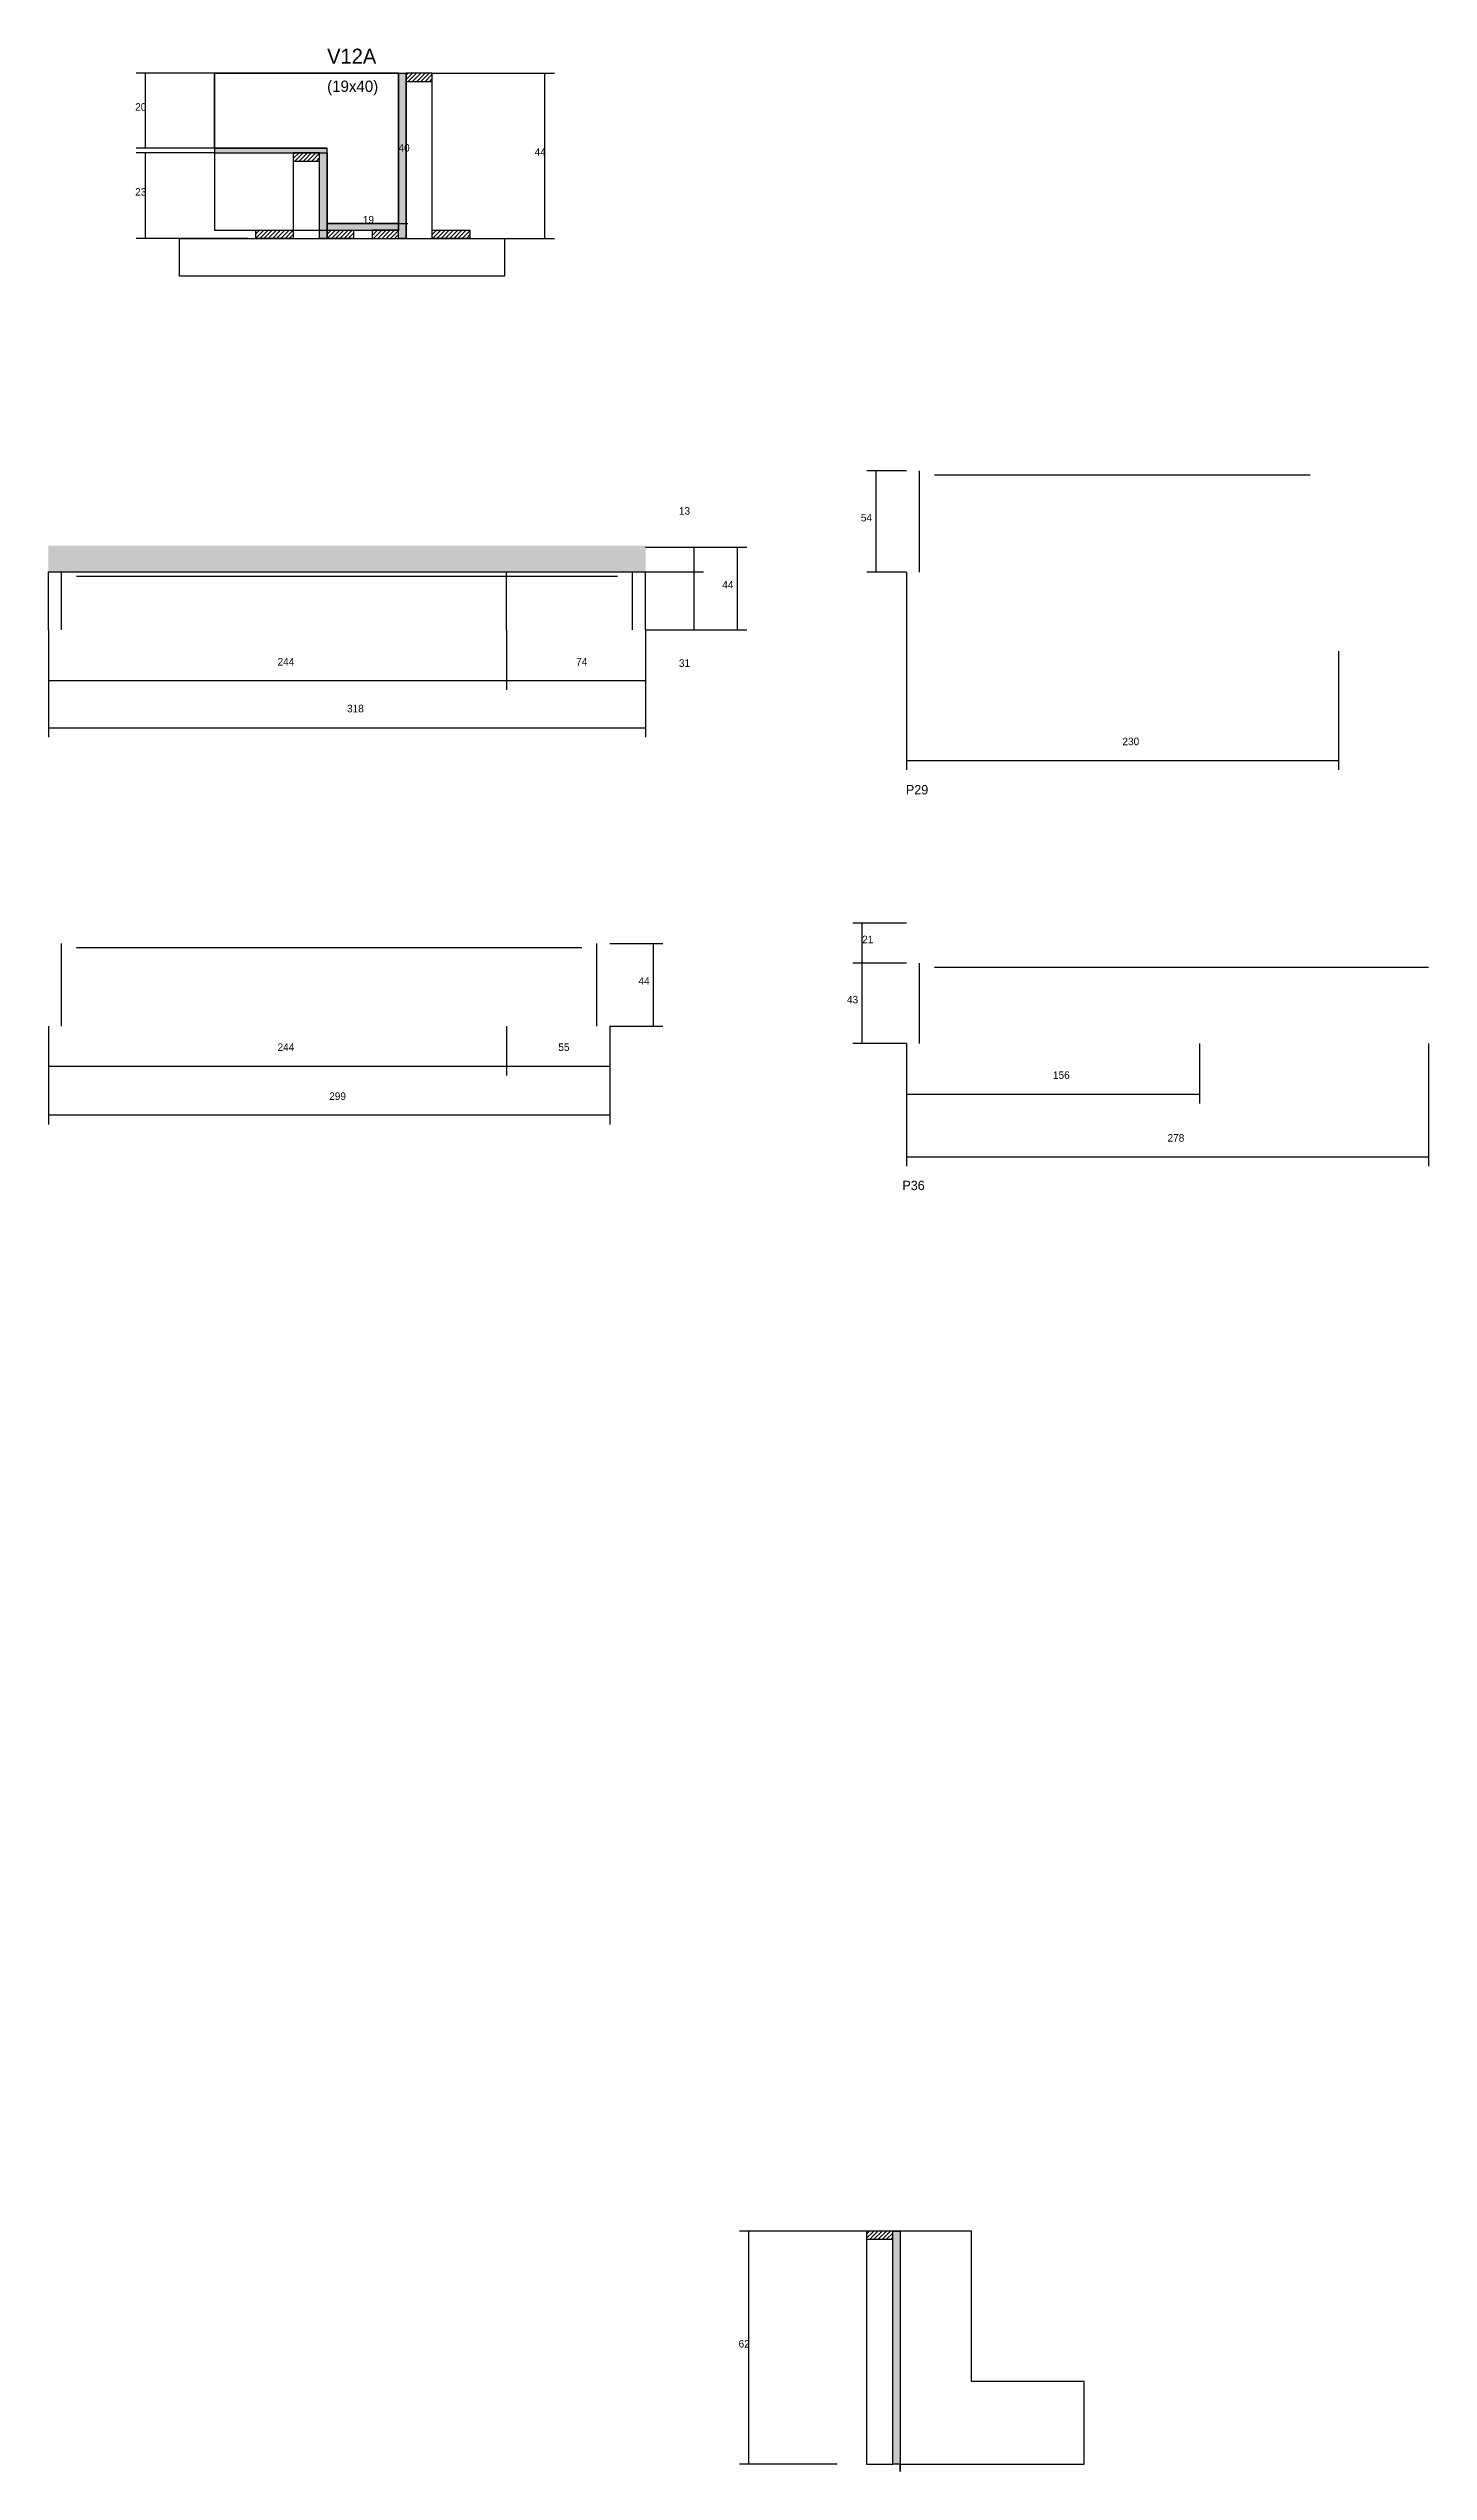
# Model space of a CAD drawing. Header units: metres. Extents: x 138861 to 139596, y 30747 to 32037.
import ezdxf

# ---------------------------------------------------------------- set-up
doc = ezdxf.new("R2010")
doc.units = ezdxf.units.M
for name, color, linetype in [('CONCRETO', 251, 'Continuous'), ('COTA', 241, 'Continuous'), ('Cota Seção (2x)', 4, 'Continuous'), ('Hachura', 253, 'Continuous'), ('Madeira', 126, 'Continuous'), ('NOMENCLATURA', 7, 'Continuous'), ('Painéis', 200, 'Continuous'), ('SARR_2.2x7', 40, 'Continuous'), ('Texto Seção', 7, 'Continuous')]:
    doc.layers.add(name, color=color, linetype=linetype)

msp = doc.modelspace()

# ---------------------------------------------------------------- hatches: boundary and pattern name
at = {"layer": 'COTA'}
h = msp.add_hatch(dxfattribs=at)
h.set_pattern_fill('AR-CONC', scale=0.03)
h.paths.add_polyline_path([(138861, 31772.1), (138861, 31758.1), (139179, 31758.1), (139179, 31772.1)])
at = {"layer": 'Hachura'}
h = msp.add_hatch(color=8, dxfattribs=at)
h.dxf.hatch_style = 1
h.paths.add_polyline_path([(139047.4, 32023.6), (139051.4, 32023.6), (139051.4, 32023.6), (139051.4, 31935.6), (139051.4, 31935.6), (139047.4, 31935.6), (139047.4, 31935.6), (139047.4, 32023.6)])
h = msp.add_hatch(dxfattribs=at)
h.set_pattern_fill('ANSI31', scale=0.5)
h.paths.add_polyline_path([(139065.4, 32019.2), (139065.4, 32023.6), (139065.4, 32023.6), (139051.4, 32023.6), (139051.4, 32023.6), (139051.4, 32019.2), (139051.4, 32019.2), (139065.4, 32019.2)])
h = msp.add_hatch(color=8, dxfattribs=at)
h.dxf.hatch_style = 1
h.paths.add_polyline_path([(139009.4, 31981.2), (139009.4, 31983.6), (139009.4, 31983.6), (138949.4, 31983.6), (138949.4, 31983.6), (138949.4, 31981.2), (138949.4, 31981.2), (139009.4, 31981.2)])
h = msp.add_hatch(dxfattribs=at)
h.set_pattern_fill('ANSI31', scale=0.5)
h.paths.add_polyline_path([(139005.4, 31976.8), (139005.4, 31981.2), (139005.4, 31981.2), (138991.4, 31981.2), (138991.4, 31981.2), (138991.4, 31976.8), (138991.4, 31976.8), (139005.4, 31976.8)])
h = msp.add_hatch(color=8, dxfattribs=at)
h.dxf.hatch_style = 1
h.paths.add_polyline_path([(139005.4, 31981.2), (139009.4, 31981.2), (139009.4, 31981.2), (139009.4, 31935.6), (139009.4, 31935.6), (139005.4, 31935.6), (139005.4, 31935.6), (139005.4, 31981.2)])
h = msp.add_hatch(dxfattribs=at)
h.set_pattern_fill('ANSI31', scale=0.5)
h.paths.add_polyline_path([(138971.4, 31935.6), (138971.4, 31940), (138971.4, 31940), (138991.4, 31940), (138991.4, 31940), (138991.4, 31935.6), (138991.4, 31935.6), (138971.4, 31935.6)])
h = msp.add_hatch(color=8, dxfattribs=at)
h.dxf.hatch_style = 1
h.paths.add_polyline_path([(139047.4, 31940), (139047.4, 31943.6), (139047.4, 31943.6), (139009.4, 31943.6), (139009.4, 31943.6), (139009.4, 31940), (139009.4, 31940), (139047.4, 31940)])
h = msp.add_hatch(dxfattribs=at)
h.set_pattern_fill('ANSI31', scale=0.5)
h.paths.add_polyline_path([(139009.4, 31935.6), (139009.4, 31940), (139009.4, 31940), (139023.4, 31940), (139023.4, 31940), (139023.4, 31935.6), (139023.4, 31935.6), (139009.4, 31935.6)])
h = msp.add_hatch(dxfattribs=at)
h.set_pattern_fill('ANSI31', scale=0.5)
h.paths.add_polyline_path([(139047.4, 31935.6), (139047.4, 31940), (139047.4, 31940), (139033.4, 31940), (139033.4, 31940), (139033.4, 31935.6), (139033.4, 31935.6), (139047.4, 31935.6)])
h = msp.add_hatch(dxfattribs=at)
h.set_pattern_fill('ANSI31', scale=0.5)
h.paths.add_polyline_path([(139065.4, 31935.6), (139065.4, 31940), (139065.4, 31940), (139085.4, 31940), (139085.4, 31940), (139085.4, 31935.6), (139085.4, 31935.6), (139065.4, 31935.6)])
h = msp.add_hatch(dxfattribs=at)
h.set_pattern_fill('ANSI31', scale=0.5)
h.paths.add_polyline_path([(139310.6, 30870.7), (139310.6, 30875.1), (139310.6, 30875.1), (139296.6, 30875.1), (139296.6, 30875.1), (139296.6, 30870.7), (139296.6, 30870.7), (139310.6, 30870.7)])
h = msp.add_hatch(color=8, dxfattribs=at)
h.dxf.hatch_style = 1
h.paths.add_polyline_path([(139310.6, 30875.1), (139314.6, 30875.1), (139314.6, 30875.1), (139314.6, 30751.1), (139314.6, 30751.1), (139310.6, 30751.1), (139310.6, 30751.1), (139310.6, 30875.1)])

# ---------------------------------------------------------------- linework, layer by layer
at = {"layer": 'CONCRETO'}
for points in [[(139009.4, 31983.6), (138949.4, 31983.6), (138949.4, 32023.6), (139009.4, 32023.6), (139009.4, 32023.6), (139047.4, 32023.6), (139047.4, 31940), (139047.4, 31940), (139047.4, 31943.6), (139009.4, 31943.6)], [(138949.4, 31940), (139047.4, 31940), (139047.4, 32023.6), (138949.4, 32023.6)], [(139314.6, 30747.1), (139314.6, 30751.1), (139412.6, 30751.1), (139412.6, 30795.1), (139352.6, 30795.1), (139352.6, 30875.1), (139314.6, 30875.1), (139314.6, 30747.1)]]:
    msp.add_lwpolyline(points, close=True, dxfattribs=at)
at = {"layer": 'COTA'}
for p, q in [((138949.4, 32023.6), (138907.7, 32023.6)), ((138912.7, 31983.6), (138912.7, 32023.6)), ((139065.4, 32023.6), (139130.4, 32023.6)), ((139125.4, 31935.6), (139125.4, 32023.6)), ((138949.4, 31983.6), (138907.7, 31983.6)), ((138949.4, 31981.2), (138907.7, 31981.2)), ((138912.7, 31935.6), (138912.7, 31981.2)), ((138967, 31935.6), (138907.7, 31935.6)), ((139065.4, 31935.6), (139130.4, 31935.6)), ((139317.9, 31812), (139296.7, 31812)), ((139301.7, 31758), (139301.7, 31812)), ((139179, 31771.3), (139232.9, 31771.3)), ((139179, 31771.3), (139209.9, 31771.3)), ((139204.9, 31758.1), (139204.9, 31771.3)), ((139227.9, 31727.3), (139227.9, 31771.3)), ((139179, 31758.1), (139209.9, 31758.1)), ((139179, 31758.1), (139209.9, 31758.1)), ((139204.9, 31727.3), (139204.9, 31758.1)), ((139317.9, 31758), (139296.7, 31758)), ((139317.9, 31758), (139317.9, 31652.7)), ((138861, 31727.3), (138861, 31670.1)), ((138861, 31727.3), (138861, 31695.3)), ((139105, 31727.3), (139105, 31695.3)), ((139105, 31727.3), (139105, 31695.3)), ((139179, 31727.3), (139179, 31670.1)), ((139179, 31727.3), (139232.9, 31727.3)), ((139179, 31727.3), (139179, 31695.3)), ((139179, 31727.3), (139209.9, 31727.3)), ((139547.9, 31716), (139547.9, 31652.7)), ((138861, 31700.3), (139105, 31700.3)), ((139105, 31700.3), (139179, 31700.3)), ((138861, 31675.1), (139179, 31675.1)), ((139317.9, 31657.7), (139547.9, 31657.7)), ((139317.9, 31571.1), (139289.3, 31571.1)), ((139294.3, 31549.9), (139294.3, 31571.1)), ((139160, 31560.4), (139188.2, 31560.4)), ((139183.2, 31516.4), (139183.2, 31560.4)), ((139317.9, 31549.9), (139289.3, 31549.9)), ((139317.9, 31549.9), (139289.3, 31549.9)), ((139294.3, 31507.1), (139294.3, 31549.9)), ((138861, 31516.4), (138861, 31464.1)), ((138861, 31516.4), (138861, 31490.1)), ((139105, 31516.4), (139105, 31490.1)), ((139105, 31516.4), (139105, 31490.1)), ((139160, 31516.4), (139160, 31464.1)), ((139160, 31516.4), (139188.2, 31516.4)), ((139160, 31516.4), (139160, 31490.1)), ((139317.9, 31507.1), (139289.3, 31507.1)), ((139317.9, 31507.1), (139317.9, 31441.8)), ((139317.9, 31507.1), (139317.9, 31475.2)), ((139473.9, 31507.1), (139473.9, 31475.2)), ((139595.9, 31507.1), (139595.9, 31441.8)), ((138861, 31495.1), (139105, 31495.1)), ((139105, 31495.1), (139160, 31495.1)), ((139317.9, 31480.2), (139473.9, 31480.2)), ((138861, 31469.1), (139160, 31469.1)), ((139317.9, 31446.8), (139595.9, 31446.8)), ((139314.6, 30875.1), (139229, 30875.1)), ((139234, 30751.1), (139234, 30875.1)), ((139281, 30751.1), (139229, 30751.1))]:
    msp.add_line(p, q, dxfattribs=at)
at = {"layer": 'Cota Seção (2x)'}
for p, q in [((139009.4, 32023.6), (139052.4, 32023.6)), ((139047.4, 31943.6), (139047.4, 32023.6)), ((139009.4, 31935.6), (139009.4, 31948.6)), ((139047.4, 31935.6), (139047.4, 31948.6)), ((139009.4, 31943.6), (139052.4, 31943.6)), ((139009.4, 31943.6), (139047.4, 31943.6))]:
    msp.add_line(p, q, dxfattribs=at)
at = {"layer": 'Madeira'}
for points in [[(139065.4, 32019.2), (139065.4, 32023.6), (139051.4, 32023.6), (139051.4, 32019.2)], [(139065.4, 32023.6), (139051.4, 32023.6), (139051.4, 31935.6), (139065.4, 31935.6)], [(139005.4, 31976.8), (139005.4, 31981.2), (138991.4, 31981.2), (138991.4, 31976.8)], [(139005.4, 31981.2), (138991.4, 31981.2), (138991.4, 31935.6), (139005.4, 31935.6)], [(139103.8, 31915.6), (138930.8, 31915.6), (138930.8, 31935.6), (139103.8, 31935.6)], [(138971.4, 31935.6), (138971.4, 31940), (138991.4, 31940), (138991.4, 31935.6)], [(139009.4, 31935.6), (139009.4, 31940), (139023.4, 31940), (139023.4, 31935.6)], [(139047.4, 31935.6), (139047.4, 31940), (139033.4, 31940), (139033.4, 31935.6)], [(139065.4, 31935.6), (139065.4, 31940), (139085.4, 31940), (139085.4, 31935.6)], [(139310.6, 30870.7), (139310.6, 30875.1), (139296.6, 30875.1), (139296.6, 30870.7)], [(139310.6, 30875.1), (139296.6, 30875.1), (139296.6, 30751.1), (139310.6, 30751.1)]]:
    msp.add_lwpolyline(points, close=True, dxfattribs=at)
at = {"layer": 'Painéis'}
for p, q in [((139051.4, 31935.6), (139051.4, 32023.6)), ((138949.4, 31983.6), (139009.4, 31983.6)), ((139009.4, 31935.6), (139009.4, 31981.2)), ((139009.4, 31943.6), (139047.4, 31943.6)), ((139009.4, 31940), (139009.4, 31943.6)), ((139047.4, 31940), (139047.4, 31943.6)), ((138861, 31758.1), (139179, 31758.1)), ((138861, 31727.3), (138861, 31758.1)), ((139105, 31727.3), (139105, 31758.1)), ((139179, 31727.3), (139179, 31758.1))]:
    msp.add_line(p, q, dxfattribs=at)
for points in [[(139047.4, 32023.6), (139051.4, 32023.6), (139051.4, 31935.6), (139047.4, 31935.6)], [(139009.4, 31981.2), (139009.4, 31983.6), (138949.4, 31983.6), (138949.4, 31981.2)], [(139005.4, 31981.2), (139009.4, 31981.2), (139009.4, 31935.6), (139005.4, 31935.6)], [(139047.4, 31940), (139047.4, 31943.6), (139009.4, 31943.6), (139009.4, 31940)], [(139310.6, 30875.1), (139314.6, 30875.1), (139314.6, 30751.1), (139310.6, 30751.1)]]:
    msp.add_lwpolyline(points, close=True, dxfattribs=at)
at = {"layer": 'SARR_2.2x7'}
for p, q in [((139324.9, 31758), (139324.9, 31812)), ((139332.9, 31809.8), (139532.9, 31809.8)), ((138868, 31727.3), (138868, 31758.1)), ((138876, 31755.9), (139164, 31755.9)), ((139172, 31727.3), (139172, 31758.1)), ((138868, 31516.4), (138868, 31560.4)), ((138876, 31558.2), (139105, 31558.2)), ((139105, 31558.2), (139145, 31558.2)), ((139153, 31516.4), (139153, 31560.4)), ((139324.9, 31507.1), (139324.9, 31549.9)), ((139332.9, 31547.7), (139595.9, 31547.7))]:
    msp.add_line(p, q, dxfattribs=at)

# ---------------------------------------------------------------- texts
at = {"layer": 'COTA'}
for s, p in [('20', (138907.2, 32003.6)), ('44', (139119.9, 31979.6)), ('23', (138907.2, 31958.4)), ('13', (139196.7, 31788.6)), ('54', (139293.6, 31785)), ('44', (139219.8, 31749.3)), ('244', (138983, 31708.3)), ('74', (139142, 31708.3)), ('31', (139196.7, 31707.6)), ('318', (139020, 31683.4)), ('230', (139432.9, 31665.9)), ('21', (139294.3, 31560.5)), ('44', (139175.2, 31538.4)), ('43', (139286.2, 31528.5)), ('244', (138983, 31503.2)), ('55', (139132.5, 31503.2)), ('299', (139010.5, 31477.1)), ('156', (139395.9, 31488.3)), ('278', (139456.9, 31454.9)), ('62', (139228.5, 30813.1))]:
    msp.add_text(s, height=4, dxfattribs=at).set_placement(p)
at = {"layer": 'Cota Seção (2x)'}
for s, p in [('40', (139047.4, 31981.8)), ('19', (139028.4, 31943.6))]:
    msp.add_text(s, height=4, dxfattribs=at).set_placement(p)
at = {"layer": 'NOMENCLATURA'}
for s, p in [('P29', (139317.6, 31639.7)), ('P36', (139315.7, 31429.1))]:
    msp.add_text(s, height=5, dxfattribs=at).set_placement(p)
at = {"layer": 'Texto Seção'}
for s, height, p in [('V12A', 8, (139009.4, 32028.6)), ('(19x40)', 6, (139009.4, 32013.6))]:
    msp.add_text(s, height=height, dxfattribs=at).set_placement(p)

doc.saveas('drawing.dxf')
